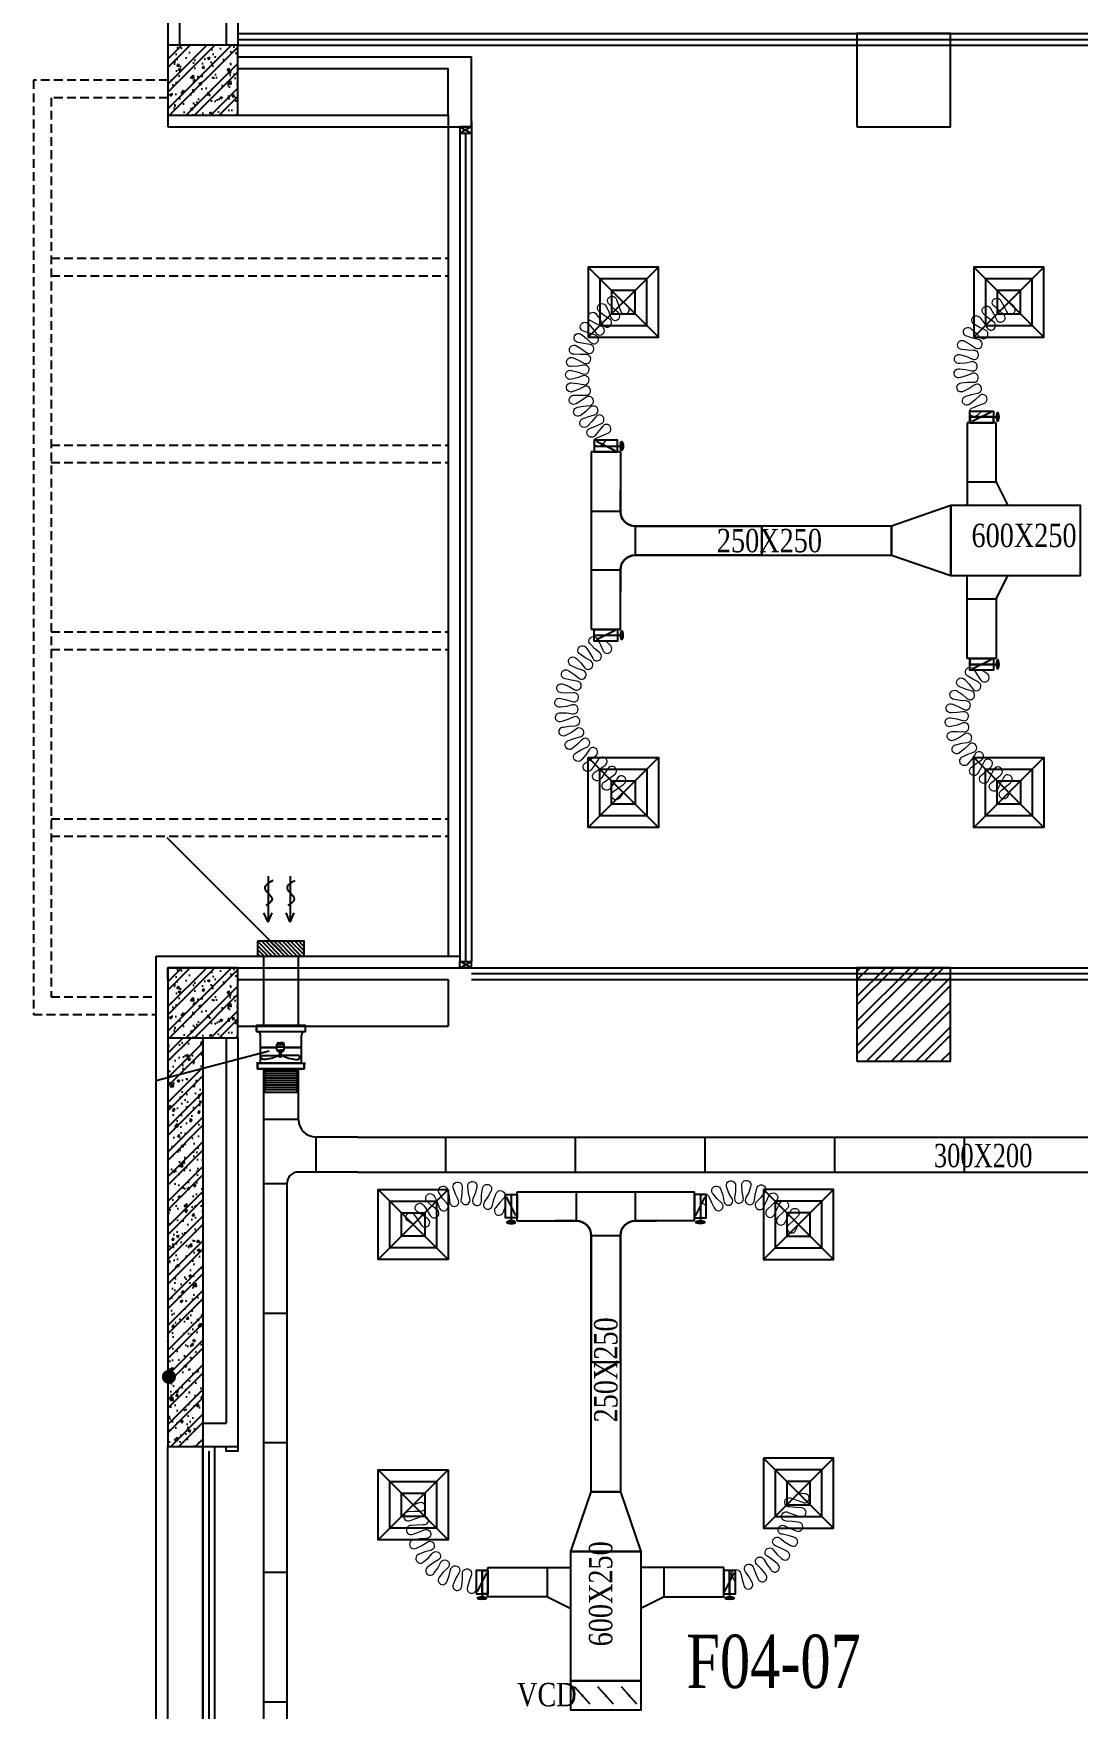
# Model space of a CAD drawing. Header units: metres. Extents: x 352651 to 1421851, y -87441 to -24441.
# Drawn here: x 634232 to 643170, y -62804 to -48460 of the extents above; entities that cross this region are included whole.
import ezdxf
from ezdxf.enums import TextEntityAlignment as Align

# ---------------------------------------------------------------- set-up
doc = ezdxf.new("R2010")
doc.units = ezdxf.units.M
doc.header["$LTSCALE"] = 300
doc.header["$MEASUREMENT"] = 0
doc.linetypes.add('DASHED2', pattern=[0.375, 0.25, -0.125])
for name, color, linetype in [('100', 2, 'CONTINUOUS'), ('bat noi mem', 4, 'CONTINUOUS'), ('CUA', 8, 'CONTINUOUS'), ('CUAGIO', 2, 'CONTINUOUS'), ('dien', 2, 'CONTINUOUS'), ('HATCH', 145, 'CONTINUOUS'), ('KHUAT', 8, 'DASHED2'), ('KT', 1, 'CONTINUOUS'), ('NOITHAT', 145, 'CONTINUOUS'), ('THAY', 9, 'CONTINUOUS'), ('TUONG', 7, 'CONTINUOUS'), ('vach', 6, 'CONTINUOUS')]:
    doc.layers.add(name, color=color, linetype=linetype)
doc.layers.add('noi mem', color=5, linetype='BATTING', lineweight=0)
doc.styles.add('PHU', font='vntimeh.shx', dxfattribs={"width": 0.8})
doc.styles.add('ROMANS', font='romans.shx', dxfattribs={"width": 0.75, "bigfont": 'romancvn.shx'})
doc.linetypes.add('BATTING', pattern='A,0.0001,-0.1,[134,ltypeshp.shx,S=0.1,R=0,X=-0.1,Y=0],-0.2,[134,ltypeshp.shx,S=0.1,R=180,X=0.1,Y=0],-0.1', length=0.4001)

# ---------------------------------------------------------------- blocks, each defined once
blk = doc.blocks.new('cot1')
at = {"layer": 'vach'}
blk.add_lwpolyline([(-400, -400), (400, -400), (400, 400), (-400, 400)], close=True, dxfattribs=at)
blk = doc.blocks.new('SAD')
at = {"layer": 'CUAGIO', "color": 8}
for p, q in [((-300, -300), (300, 300)), ((300, -300), (-300, 300))]:
    blk.add_line(p, q, dxfattribs=at)
at = {"layer": 'CUAGIO'}
blk.add_lwpolyline([(300, -300), (300, 300), (-300, 300), (-300, -300)], close=True, dxfattribs=at)
at = {"layer": 'CUAGIO', "color": 8}
for points in [[(200, -200), (200, 200), (-200, 200), (-200, -200)], [(100, -100), (100, 100), (-100, 100), (-100, -100)]]:
    blk.add_lwpolyline(points, close=True, dxfattribs=at)
blk = doc.blocks.new('1-van gio D200')
at = {"layer": 'CUAGIO'}
h = blk.add_hatch(dxfattribs=at)
h.set_pattern_fill('ANSI31', color=256, scale=100, style=0)
edge = h.paths.add_edge_path()
edge.add_ellipse((486127, -58494), major_axis=(-38.1, 0), ratio=0.310482, start_angle=0, end_angle=360, ccw=False)
for p, q in [((486167, -58437), (486087, -58277)), ((486127, -58257), (486127, -58494))]:
    blk.add_line(p, q, dxfattribs=at)
at = {"layer": 'CUAGIO', "const_width": 3}
for points in [[(486127, -58457), (486177, -58457), (486177, -58257), (486077, -58257), (486077, -58457), (486127, -58457)], [(486167, -58437), (486087, -58277)], [(486127, -58257), (486127, -58494)]]:
    blk.add_lwpolyline(points, dxfattribs=at)
at = {"layer": 'CUAGIO'}
blk.add_lwpolyline([(486177, -58457), (486077, -58457), (486077, -58257), (486177, -58257)], close=True, dxfattribs=at)
at = {"layer": 'CUAGIO', "const_width": 5.35}
blk.add_lwpolyline([(486131, -58357, -1), (486123, -58357, -1)], format="xyb", close=True, dxfattribs=at)
at = {"layer": 'CUAGIO', "extrusion": (0, 0, -1)}
blk.add_ellipse((486127, -58494), major_axis=(-38.1, 0), ratio=0.310482, start_param=-1.570796, end_param=4.712389, dxfattribs=at)
blk = doc.blocks.new('Quat thong gio 2')
at = {"layer": 'CUAGIO', "color": 2}
for p, q in [((604439, -54339), (604439, -54304)), ((604439, -54689), (604439, -54339)), ((604439, -54339), (604676, -54339)), ((604504, -54352), (604504, -54499)), ((604574, -54339), (604574, -54478)), ((604576, -54339), (604576, -54478)), ((604711, -54304), (604711, -54724)), ((604711, -54304), (604711, -54304)), ((604493, -54499), (604493, -54511)), ((604493, -54499), (604512, -54499)), ((604504, -54486), (604497, -54486)), ((604500, -54486), (604500, -54499)), ((604512, -54499), (604512, -54511)), ((604512, -54506), (604535, -54506)), ((604535, -54494), (604551, -54479)), ((604535, -54494), (604535, -54511)), ((604551, -54479), (604551, -54511)), ((604551, -54479), (604598, -54479)), ((604575, -54543), (604575, -54479)), ((604598, -54479), (604598, -54543)), ((604613, -54494), (604613, -54511)), ((604493, -54523), (604493, -54511)), ((604493, -54523), (604512, -54523)), ((604504, -54536), (604497, -54536)), ((604500, -54536), (604500, -54523)), ((604504, -54670), (604504, -54523)), ((604512, -54523), (604512, -54511)), ((604512, -54516), (604535, -54516)), ((604535, -54528), (604535, -54511)), ((604535, -54528), (604551, -54543)), ((604551, -54543), (604551, -54511)), ((604551, -54543), (604598, -54543)), ((604574, -54543), (604574, -54689)), ((604576, -54543), (604576, -54689)), ((604613, -54528), (604613, -54511)), ((604439, -54689), (604676, -54689)), ((604439, -54689), (604439, -54724)), ((604711, -54724), (604711, -54724))]:
    blk.add_line(p, q, dxfattribs=at)
at = {"layer": 'CUAGIO', "color": 2, "const_width": 1}
for points in [[(604439, -54304), (604439, -54339)], [(604439, -54724), (604439, -54689)]]:
    blk.add_lwpolyline(points, dxfattribs=at)
for points in [[(604711, -54304), (604711, -54304, -0.414214), (604676, -54339), (604439, -54339)], [(604711, -54724), (604711, -54724, 0.414214), (604676, -54689), (604439, -54689)]]:
    blk.add_lwpolyline(points, format="xyb", dxfattribs=at)
at = {"layer": 'CUAGIO', "color": 2}
for points in [[(604497, -54486, -0.067078), (604469, -54367, -0.673836), (604504, -54352)], [(604497, -54536, 0.067078), (604469, -54655, 0.673836), (604504, -54670)]]:
    blk.add_lwpolyline(points, format="xyb", dxfattribs=at)
for centre, radius, start, end in [((604676, -54304), 35, 270, 0), ((604575, -54478), 1.5, 213.5573, 326.4427), ((604598, -54494), 15, 0, 90), ((604575, -54544), 1.5, 33.5573, 146.4427), ((604598, -54528), 15, 270, 0), ((604676, -54724), 35, 0, 90)]:
    blk.add_arc(centre, radius, start, end, dxfattribs=at)

msp = doc.modelspace()

# ---------------------------------------------------------------- hatches: boundary and pattern name
at = {"layer": 'dien'}
h = msp.add_hatch(dxfattribs=at)
h.set_pattern_fill('ANSI31', color=256, scale=200, angle=90, style=0)
h.set_pattern_definition([(135, (644869.04, -816146.812), (-17.6776695, -17.6776695), [])])
h.paths.add_polyline_path([(636150.5, -56233.6), (636150.5, -56359.6), (636550.5, -56359.6), (636550.5, -56233.6)])
at = {"layer": 'HATCH', "linetype": 'Continuous'}
h = msp.add_hatch(dxfattribs=at)
h.set_pattern_fill('ANSI32', color=256, scale=400, style=0)
h.set_pattern_definition([(45, (177449.62, -347750.56), (-106.066017, 106.066017), []), (45, (177520.33, -347750.56), (-106.066017, 106.066017), [])])
h.paths.add_polyline_path([(635682.1, -57059.6), (635382.1, -57059.6), (635382.1, -58612.5), (635682.1, -58612.5)])
h.paths.add_polyline_path([(635682.1, -58612.5), (635382.1, -58612.5), (635382.1, -59359.6), (635682.1, -59359.6)])
h.paths.add_polyline_path([(635682.1, -59359.6), (635382.1, -59359.6), (635382.1, -60559.6), (635682.1, -60559.6)])
h = msp.add_hatch(dxfattribs=at)
h.set_pattern_fill('AR-CONC,_O', color=256, scale=30)
h.set_pattern_definition([(50, (177449.62, -347750.56), (215.178055, -18.82564), [22.5, -247.5]), (355, (177449.62, -347750.56), (-41.6254, 225.65764), [18, -198]), (100.4514, (177467.56, -347752.12), (173.552815, 206.83186), [19.12206, -210.34263]), (46.1842, (177449.62, -347690.56), (320.17231, -49.6557), [33.75, -371.25]), (96.6356, (177476.3, -347694.7), (280.39881, 292.23536), [28.68309, -315.5139]), (351.1842, (177449.62, -347690.56), (280.39858, 292.23558), [27, -297]), (21, (177479.62, -347705.56), (179.072116, -120.78567), [22.5, -247.5]), (326, (177479.62, -347705.56), (72.9946, 217.54501), [18, -198]), (71.4514, (177494.55, -347715.62), (252.06679, 96.75915), [19.12206, -210.34263]), (37.5, (177449.624, -347750.556), (3.647957, 99.868156), [0, -195.6, 0, -201, 0, -198.75]), (7.5, (177449.62, -347750.56), (78.920861, 118.323514), [0, -114.6, 0, -191.1, 0, -75.75]), (327.5, (177382.72, -347750.556), (160.146731, -6.766462), [0, -75, 0, -234, 0, -310.5]), (317.5, (177352.72, -347750.56), (174.95585, 30.031495), [0, -97.5, 0, -155.4, 0, -220.5])])
h.paths.add_polyline_path([(635682.1, -57059.6), (635382.1, -57059.6), (635382.1, -57584, -0.5724516), (635426.8, -57610.2, -0.5724516), (635382.1, -57636.4), (635382.1, -58612.5), (635682.1, -58612.5)])
h.paths.add_polyline_path([(635682.1, -58612.5), (635382.1, -58612.5), (635382.1, -59359.6), (635682.1, -59359.6)])
h.paths.add_polyline_path([(635682.1, -59359.6), (635382.1, -59359.6), (635382.1, -60559.6), (635682.1, -60559.6)])
at = {"layer": 'NOITHAT', "linetype": 'Continuous'}
h = msp.add_hatch(dxfattribs=at)
h.set_pattern_fill('ANSI32,_O', color=256, scale=400)
h.set_pattern_definition([(45, (265784.75, -361850.56), (-106.066017, 106.066017), []), (45, (265855.46, -361850.56), (-106.066017, 106.066017), [])])
h.paths.add_polyline_path([(635682.1, -48959.6), (635682.1, -48559.6), (635382.1, -48559.6), (635382.1, -48959.6)])
h.paths.add_polyline_path([(635982.1, -48959.6), (635982.1, -48559.6), (635682.1, -48559.6), (635682.1, -48959.6)])
h.paths.add_polyline_path([(635682.1, -48959.6), (635682.1, -49159.6), (635982.1, -49159.6), (635982.1, -48959.6)])
h.paths.add_polyline_path([(635682.1, -49159.6), (635682.1, -48959.6), (635382.1, -48959.6), (635382.1, -49159.6)])
h = msp.add_hatch(dxfattribs=at)
h.set_pattern_fill('AR-CONC,_O', color=256, scale=30)
h.set_pattern_definition([(50, (265784.75, -361850.56), (215.178055, -18.82564), [22.5, -247.5]), (355, (265784.75, -361850.56), (-41.6254, 225.65764), [18, -198]), (100.4514, (265802.68, -361852.12), (173.552815, 206.83186), [19.12206, -210.34263]), (46.1842, (265784.75, -361790.56), (320.17231, -49.6557), [33.75, -371.25]), (96.6356, (265811.43, -361794.7), (280.39881, 292.23536), [28.68309, -315.5139]), (351.1842, (265784.75, -361790.56), (280.39858, 292.23558), [27, -297]), (21, (265814.75, -361805.56), (179.072116, -120.78567), [22.5, -247.5]), (326, (265814.75, -361805.56), (72.9946, 217.54501), [18, -198]), (71.4514, (265829.68, -361815.62), (252.06679, 96.75915), [19.12206, -210.34263]), (37.5, (265784.75, -361850.556), (3.647957, 99.868156), [0, -195.6, 0, -201, 0, -198.75]), (7.5, (265784.75, -361850.56), (78.920861, 118.323514), [0, -114.6, 0, -191.1, 0, -75.75]), (327.5, (265717.85, -361850.556), (160.146731, -6.766462), [0, -75, 0, -234, 0, -310.5]), (317.5, (265687.85, -361850.56), (174.95585, 30.031495), [0, -97.5, 0, -155.4, 0, -220.5])])
h.paths.add_polyline_path([(635682.1, -48959.6), (635682.1, -48559.6), (635382.1, -48559.6), (635382.1, -48959.6)])
h.paths.add_polyline_path([(635982.1, -48959.6), (635982.1, -48559.6), (635682.1, -48559.6), (635682.1, -48959.6)])
h.paths.add_polyline_path([(635682.1, -48959.6), (635682.1, -49159.6), (635982.1, -49159.6), (635982.1, -48959.6)])
h.paths.add_polyline_path([(635682.1, -49159.6), (635682.1, -48959.6), (635382.1, -48959.6), (635382.1, -49159.6)])
h = msp.add_hatch(dxfattribs=at)
h.set_pattern_fill('ANSI32,_O', color=256, scale=400)
h.set_pattern_definition([(45, (265784.75, -369750.56), (-106.066017, 106.066017), []), (45, (265855.46, -369750.56), (-106.066017, 106.066017), [])])
h.paths.add_polyline_path([(635682.1, -56859.6), (635682.1, -56459.6), (635382.1, -56459.6), (635382.1, -56859.6)])
h.paths.add_polyline_path([(635982.1, -56859.6), (635982.1, -56459.6), (635682.1, -56459.6), (635682.1, -56859.6)])
h.paths.add_polyline_path([(635682.1, -56859.6), (635682.1, -57059.6), (635982.1, -57059.6), (635982.1, -56859.6)])
h.paths.add_polyline_path([(635682.1, -57059.6), (635682.1, -56859.6), (635382.1, -56859.6), (635382.1, -57059.6)])
h = msp.add_hatch(dxfattribs=at)
h.set_pattern_fill('AR-CONC,_O', color=256, scale=30)
h.set_pattern_definition([(50, (265784.75, -369750.56), (215.178055, -18.82564), [22.5, -247.5]), (355, (265784.75, -369750.56), (-41.6254, 225.65764), [18, -198]), (100.4514, (265802.68, -369752.12), (173.552815, 206.83186), [19.12206, -210.34263]), (46.1842, (265784.75, -369690.56), (320.17231, -49.6557), [33.75, -371.25]), (96.6356, (265811.43, -369694.7), (280.39881, 292.23536), [28.68309, -315.5139]), (351.1842, (265784.75, -369690.56), (280.39858, 292.23558), [27, -297]), (21, (265814.75, -369705.56), (179.072116, -120.78567), [22.5, -247.5]), (326, (265814.75, -369705.56), (72.9946, 217.54501), [18, -198]), (71.4514, (265829.68, -369715.62), (252.06679, 96.75915), [19.12206, -210.34263]), (37.5, (265784.75, -369750.556), (3.647957, 99.868156), [0, -195.6, 0, -201, 0, -198.75]), (7.5, (265784.75, -369750.56), (78.920861, 118.323514), [0, -114.6, 0, -191.1, 0, -75.75]), (327.5, (265717.85, -369750.556), (160.146731, -6.766462), [0, -75, 0, -234, 0, -310.5]), (317.5, (265687.85, -369750.56), (174.95585, 30.031495), [0, -97.5, 0, -155.4, 0, -220.5])])
h.paths.add_polyline_path([(635682.1, -56859.6), (635682.1, -56459.6), (635382.1, -56459.6), (635382.1, -56859.6)])
h.paths.add_polyline_path([(635982.1, -56859.6), (635982.1, -56459.6), (635682.1, -56459.6), (635682.1, -56859.6)])
h.paths.add_polyline_path([(635682.1, -56859.6), (635682.1, -57059.6), (635982.1, -57059.6), (635982.1, -56859.6)])
h.paths.add_polyline_path([(635682.1, -57059.6), (635682.1, -56859.6), (635382.1, -56859.6), (635382.1, -57059.6)])
h = msp.add_hatch(dxfattribs=at)
h.set_pattern_fill('ANSI32,_O', color=256, scale=400)
h.set_pattern_definition([(45, (-181458.12, -151621.38), (-106.066017, 106.066017), []), (45, (-181387.41, -151621.38), (-106.066017, 106.066017), [])])
h.paths.add_polyline_path([(641282.1, -57259.6), (642082.1, -57259.6), (642082.1, -56459.6), (641282.1, -56459.6)])

# ---------------------------------------------------------------- linework, layer by layer
at = {"layer": '100', "color": 3}
msp.add_line((635374.5, -55343.7), (636350.4, -56319.6), dxfattribs=at)
at = {"layer": 'bat noi mem'}
for p, q in [((636221, -57327), (636201, -57347)), ((636500.6, -57347), (636201, -57347)), ((636201, -57347), (636221, -57367)), ((636221, -57367), (636201, -57387)), ((636480.6, -57327), (636221, -57327)), ((636480.6, -57367), (636221, -57367)), ((636480.6, -57327), (636500.6, -57347)), ((636500.6, -57347), (636480.6, -57367)), ((636480.6, -57367), (636500.6, -57387)), ((636500.6, -57387), (636201, -57387)), ((636201, -57387), (636221, -57407)), ((636221, -57407), (636201, -57427)), ((636500.6, -57427), (636201, -57427)), ((636201, -57427), (636221, -57447)), ((636221, -57447), (636201, -57467)), ((636500.6, -57467), (636201, -57467)), ((636201, -57467), (636221, -57487)), ((636221, -57487), (636201, -57507)), ((636500.6, -57507), (636201, -57507)), ((636201, -57507), (636221, -57527)), ((636480.6, -57407), (636221, -57407)), ((636480.6, -57447), (636221, -57447)), ((636480.6, -57487), (636221, -57487)), ((636500.6, -57387), (636480.6, -57407)), ((636480.6, -57407), (636500.6, -57427)), ((636500.6, -57427), (636480.6, -57447)), ((636480.6, -57447), (636500.6, -57467)), ((636500.6, -57467), (636480.6, -57487)), ((636480.6, -57487), (636500.6, -57507)), ((636500.6, -57507), (636480.6, -57527)), ((636500.6, -57527), (636201, -57527))]:
    msp.add_line(p, q, dxfattribs=at)
at = {"layer": 'CUA', "linetype": 'Continuous'}
for p, q in [((635982.1, -48459.6), (646782.1, -48459.6)), ((635982.1, -48509.6), (646782.1, -48509.6)), ((635982.1, -48559.6), (646782.1, -48559.6)), ((637882.1, -49312.3), (637882.1, -56406.8)), ((637932.1, -49312.3), (637932.1, -56406.8)), ((637982.1, -49212.3), (637982.1, -56406.8)), ((637982.1, -56459.6), (646782.1, -56459.6)), ((637982.1, -56509.6), (646782.1, -56509.6)), ((637982.1, -56559.6), (646782.1, -56559.6)), ((635682.1, -64559.6), (635682.1, -60559.6)), ((635682.1, -60559.6), (635682.1, -64559.6)), ((635732.1, -60599.6), (635732.1, -64519.6)), ((635782.1, -60559.6), (635782.1, -64559.6))]:
    msp.add_line(p, q, dxfattribs=at)
at = {"layer": 'CUA'}
for p, q in [((637981.7, -49259.6), (637882.1, -49259.6)), ((637981.7, -49259.6), (637882.1, -49312.3)), ((637882.1, -49259.6), (637981.7, -49312.3)), ((637882.1, -49259.6), (637882.1, -49312.3)), ((637882.1, -49312.3), (637981.7, -49312.3)), ((637981.7, -49259.6), (637981.7, -49312.3)), ((637882.1, -56406.8), (637981.7, -56406.8)), ((637981.7, -56459.6), (637882.1, -56406.8)), ((637882.1, -56459.6), (637981.7, -56406.8)), ((637882.1, -56459.6), (637882.1, -56406.8)), ((637981.7, -56459.6), (637882.1, -56459.6)), ((637981.7, -56459.6), (637981.7, -56406.8))]:
    msp.add_line(p, q, dxfattribs=at)
at = {"layer": 'CUA', "linetype": 'Continuous'}
msp.add_lwpolyline([(635982.1, -60559.6), (635982.1, -60599.6), (635882.1, -60599.6), (635882.1, -60559.6)], close=True, dxfattribs=at)
at = {"layer": 'CUAGIO'}
for p, q in [((642475.3, -51792.4), (642225.3, -51792.4)), ((642225.3, -51792.4), (642225.3, -52502.4)), ((642475.3, -52302.4), (642475.3, -51792.4)), ((639257.1, -52042.4), (639007.1, -52042.4)), ((642475.3, -52302.4), (642225.3, -52302.4)), ((642475.3, -52302.4), (642575.3, -52502.4)), ((639257.1, -52552.4), (639007.1, -52552.4)), ((639382.1, -52677.4), (639382.1, -52927.4)), ((639007.1, -53052.4), (639257.1, -53052.4)), ((642225.3, -53812.4), (642225.3, -53102.4)), ((642475.3, -53302.4), (642575.3, -53102.4)), ((642475.3, -53302.4), (642225.3, -53302.4)), ((642475.3, -53302.4), (642475.3, -53812.4)), ((639257.1, -53562.4), (639007.1, -53562.4)), ((642475.3, -53812.4), (642225.3, -53812.4)), ((636200.5, -56359.6), (636200.6, -56955)), ((636500.6, -56955), (636500.5, -56359.6)), ((636140.5, -57005), (636140.5, -56955)), ((636150.5, -56955), (636550.5, -56955)), ((636560.5, -57005), (636560.5, -56955)), ((636150.5, -57327), (636150.5, -57277)), ((636150.5, -57277), (636150.5, -57327)), ((636150.5, -57327), (636550.5, -57327)), ((636500.5, -57327), (636200.5, -57327)), ((636200.6, -57327), (636200.6, -57759.6)), ((636500.6, -57753.6), (636500.6, -57327)), ((636550.5, -57327), (636550.5, -57277)), ((636550.5, -57327), (636550.5, -57277)), ((636200.6, -57759.6), (636200.6, -63914)), ((636500.6, -57759.6), (636200.6, -57759.6)), ((637009.7, -57909.6), (636650.6, -57909.6)), ((636650.6, -57909.6), (636650.6, -58209.6)), ((637009.7, -57909.6), (646240.6, -57909.6)), ((637760.6, -57909.6), (637760.6, -58209.6)), ((638870.6, -57909.6), (638870.6, -58209.6)), ((639980.6, -57909.6), (639980.6, -58209.6)), ((641090.6, -57909.6), (641090.6, -58209.6)), ((642200.6, -57909.6), (642200.6, -58209.6)), ((642200.6, -57909.6), (642200.6, -58209.6)), ((637009.7, -58209.6), (636500.6, -58209.6)), ((637009.7, -58209.6), (650790.1, -58209.5)), ((636400.6, -58309.6), (636200.6, -58309.6)), ((636400.6, -58303.6), (636400.6, -63913.4)), ((638372.1, -58628), (638372.1, -58378)), ((638882.1, -58628), (638882.1, -58378)), ((639382.1, -58378), (639382.1, -58628)), ((639892.1, -58628), (639892.1, -58378)), ((639007.1, -58753), (639257.1, -58753)), ((636400.6, -59419.6), (636200.6, -59419.6)), ((636400.6, -60529.6), (636200.6, -60529.6)), ((636400.6, -61639.6), (636200.6, -61639.6)), ((638122.1, -61846.1), (638122.1, -61596.1)), ((638122.1, -61596.1), (638832.1, -61596.1)), ((638632.1, -61846.1), (638632.1, -61596.1)), ((640142.1, -61596.1), (639432.1, -61596.1)), ((639632.1, -61846.1), (639632.1, -61596.1)), ((640142.1, -61846.1), (640142.1, -61596.1)), ((638632.1, -61846.1), (638122.1, -61846.1)), ((638632.1, -61846.1), (638832.1, -61946.1)), ((639632.1, -61846.1), (639432.1, -61946.1)), ((639632.1, -61846.1), (640142.1, -61846.1)), ((639432.1, -62568), (638832.1, -62568)), ((638999, -62767.3), (638865.1, -62618.7)), ((639199, -62767.3), (639065.1, -62618.7)), ((639399, -62767.3), (639265.1, -62618.7)), ((636400.6, -62749.6), (636200.6, -62749.6))]:
    msp.add_line(p, q, dxfattribs=at)
at = {"layer": 'CUAGIO', "ltscale": 1.5}
for p, q in [((639007.1, -52042.4), (639007.1, -53562.4)), ((638372.1, -58378), (639892.1, -58378))]:
    msp.add_line(p, q, dxfattribs=at)
at = {"layer": 'CUAGIO', "color": 6, "ltscale": 100}
for p, q in [((636240, -55675), (636240, -56070)), ((636430, -55675), (636430, -56070)), ((636240, -56070), (636205.2, -55988.6)), ((636240, -56070), (636274.8, -55988.6)), ((636430, -56070), (636395.2, -55988.6)), ((636430, -56070), (636464.8, -55988.6))]:
    msp.add_line(p, q, dxfattribs=at)
at = {"layer": 'CUAGIO', "color": 2}
for p, q in [((636200.5, -56955), (636500.5, -56955)), ((636500.5, -57327), (636200.5, -57327))]:
    msp.add_line(p, q, dxfattribs=at)
at = {"layer": 'CUAGIO', "color": 3}
msp.add_line((635282.1, -57425.8), (636250.8, -57170.9), dxfattribs=at)
at = {"layer": 'CUAGIO'}
for points in [[(642450.3, -51792.4), (642450.3, -51742.4), (642250.3, -51742.4), (642250.3, -51792.4)], [(642087.1, -53102.4), (642087.1, -52502.4), (641577.1, -52677.4), (641577.1, -52927.4)], [(641577.1, -52677.4), (640467.1, -52677.4), (640467.1, -52927.4), (641577.1, -52927.4)], [(642450.3, -53812.4), (642450.3, -53862.4), (642250.3, -53862.4), (642250.3, -53812.4)], [(639007.1, -60948), (639007.1, -59838), (639257.1, -59838), (639257.1, -60948)], [(639432.1, -61458), (638832.1, -61458), (639007.1, -60948), (639257.1, -60948)], [(638122.1, -61821.1), (638072.1, -61821.1), (638072.1, -61621.1), (638122.1, -61621.1)], [(640142.1, -61821.1), (640192.1, -61821.1), (640192.1, -61621.1), (640142.1, -61621.1)], [(638832.1, -62568), (639432.1, -62568), (639432.1, -62818), (638832.1, -62818)]]:
    msp.add_lwpolyline(points, close=True, dxfattribs=at)
for points in [[(639257.1, -52042.4), (639257.1, -52552.4, 0.4142136), (639382.1, -52677.4), (640467.1, -52677.4), (640467.1, -52927.4), (639382.1, -52927.4, 0.4142136), (639257.1, -53052.4), (639257.1, -53237.4)], [(639257.1, -53562.4), (639257.1, -53052.4, -0.4142136), (639382.1, -52927.4), (640467.1, -52927.4), (640467.1, -52677.4), (639382.1, -52677.4, -0.4142136), (639257.1, -52552.4), (639257.1, -52367.4)], [(638372.1, -58628), (638882.1, -58628, -0.4142136), (639007.1, -58753), (639007.1, -59838), (639257.1, -59838), (639257.1, -58753, -0.4142136), (639382.1, -58628), (639567.1, -58628)], [(639892.1, -58628), (639382.1, -58628, 0.4142136), (639257.1, -58753), (639257.1, -59838), (639007.1, -59838), (639007.1, -58753, 0.4142136), (638882.1, -58628), (638697.1, -58628)]]:
    msp.add_lwpolyline(points, format="xyb", dxfattribs=at)
at = {"layer": 'CUAGIO', "color": 2}
for points in [[(642087.1, -52502.4), (642087.1, -53102.4), (643197.1, -53102.4), (643197.1, -52502.4)], [(636140.5, -57005), (636560.5, -57005), (636560.5, -56955), (636140.5, -56955)], [(636150.5, -57277), (636550.5, -57277), (636550.5, -57327), (636150.5, -57327)], [(638832.1, -61458), (639432.1, -61458), (639432.1, -62568), (638832.1, -62568)]]:
    msp.add_lwpolyline(points, close=True, dxfattribs=at)
at = {"layer": 'CUAGIO', "const_width": 10}
for points in [[(638927.1, -62693, 1), (638937.1, -62693, 1)], [(639127.1, -62693, 1), (639137.1, -62693, 1)], [(639327.1, -62693, 1), (639337.1, -62693, 1)]]:
    msp.add_lwpolyline(points, format="xyb", close=True, dxfattribs=at)
at = {"layer": 'CUAGIO'}
for centre, radius, start, end in [((636650.6, -57759.6), 150, 180.0053, 270), ((636500.6, -58309.6), 100, 90, 180)]:
    msp.add_arc(centre, radius, start, end, dxfattribs=at)
at = {"layer": 'CUAGIO', "color": 9, "ltscale": 100}
for points in [[(636280, -55713), (636212.5, -55778.5), (636274.5, -55871), (636220.5, -55927)], [(636470, -55713), (636402.5, -55778.5), (636464.5, -55871), (636410.5, -55927)]]:
    msp.add_spline(points, degree=3, dxfattribs=at)
at = {"layer": 'dien'}
msp.add_lwpolyline([(636150.5, -56233.6), (636150.5, -56359.6), (636550.5, -56359.6), (636550.5, -56233.6)], close=True, dxfattribs=at)
at = {"layer": 'KHUAT'}
for p, q in [((634232.1, -48859.6), (634232.1, -56859.6)), ((635382.1, -48859.6), (634232.1, -48859.6)), ((635382.1, -49009.6), (634382.1, -49009.6)), ((634382.1, -49009.6), (634382.1, -56709.6)), ((634382.1, -50384.6), (637782.1, -50384.6)), ((634382.1, -50534.6), (637782.1, -50534.6)), ((634382.1, -51984.6), (637782.1, -51984.6)), ((634382.1, -52134.6), (637782.1, -52134.6)), ((634382.1, -53584.6), (637782.1, -53584.6)), ((634382.1, -53734.6), (637782.1, -53734.6)), ((634382.1, -55184.6), (637782.1, -55184.6)), ((634382.1, -55334.6), (637782.1, -55334.6)), ((634382.1, -56709.6), (635282.1, -56709.6)), ((634232.1, -56859.6), (635282.1, -56859.6))]:
    msp.add_line(p, q, dxfattribs=at)
at = {"layer": 'noi mem', "linetype": 'ByBlock', "ltscale": 1.5}
for points in [[(639132.1, -51942.4), (639099.4, -51982.1, -1.3333333), (639054.8, -51921.8), (639102.4, -51902.1), (639150, -51882.5, 1.3333333), (639105.5, -51822.2), (639072.7, -51861.9), (639039.9, -51901.7, -1.3333333), (638995.3, -51841.4), (639043, -51821.7), (639090.6, -51802.2, 1.3333333), (639046.2, -51741.8), (639013.3, -51781.4), (638978, -51819.5, -1.3333333), (638936.8, -51756.9), (638985.9, -51739.6), (639035.2, -51726.4, 1.3333333), (638998.8, -51660.9), (638961.6, -51695.9), (638921.1, -51728.5, -1.3333333), (638889.5, -51660.4), (638940.5, -51650.5), (638991.3, -51644.7, 1.3333333), (638964.8, -51574.6), (638922.8, -51603.8), (638878, -51630.1, -1.3333333), (638856.7, -51558.1), (638908.7, -51555.8), (638959.7, -51557.5, 1.3333333), (638943.8, -51484.2), (638898, -51506.9), (638849.8, -51526.4, -1.3333333), (638839.3, -51452.2), (638891, -51457.4), (638941.3, -51466.5, 1.3333333), (638936.2, -51391.7), (638887.6, -51407.5), (638837.1, -51419.8, -1.3333333), (638837.5, -51344.8), (638887.9, -51357.5), (638936.3, -51373.9, 1.3333333), (638942.2, -51299.1), (638891.8, -51307.7), (638840, -51312.4, -1.3333333), (638851.4, -51238.3), (638899.4, -51258.3), (638944.9, -51281.5, 1.3333333), (638961.7, -51208.4), (638910.6, -51209.5), (638858.7, -51206.6, -1.3333333), (638880.7, -51134.9), (638925.3, -51161.7), (638966.9, -51191.4, 1.3333333), (638994.2, -51121.5), (638943.5, -51115.1), (638892.6, -51104.7, -1.3333333), (638924.9, -51037), (638965, -51070), (639001.8, -51105.4, 1.3333333), (639039, -51040.3), (638989.8, -51026.6), (638941, -51008.8, -1.3333333), (638982.8, -50946.6), (639017.7, -50985.1), (639049, -51025.5, 1.3333333), (639095.3, -50966.5), (639048.6, -50945.8), (639002.9, -50921, -1.3333333), (639053.4, -50865.6), (639082.3, -50908.8), (639107.3, -50953.3, 1.3333333), (639161.7, -50901.7), (639118.6, -50874.4), (639077, -50843.2, -1.3333333), (639135, -50795.8), (639157.3, -50842.7), (639175.5, -50890.5, 1.3333333), (639236.9, -50847.4), (639198.2, -50814), (639160.5, -50778.8, -1.3333333), (639223.4, -50738), (639240.2, -50786.8), (639256.9, -50835.5, 1.3333333), (639319.8, -50794.7), (639282.1, -50759.6)], [(642350.3, -51692.4), (642313.3, -51727.5, -1.3333333), (642273.1, -51664.1), (642320.6, -51645.6), (642368.1, -51627.3, 1.3333333), (642328.1, -51563.9), (642291.1, -51598.9), (642251.1, -51631.6, -1.3333333), (642215.5, -51565.6), (642264.8, -51550.2), (642314.1, -51540.4, 1.3333333), (642285.4, -51471.1), (642243.6, -51499.1), (642197.9, -51523.1, -1.3333333), (642176.4, -51451.2), (642227.8, -51446.1), (642278.1, -51446.5, 1.3333333), (642264, -51372.8), (642217.4, -51391.8), (642167.7, -51406, -1.3333333), (642161.2, -51331.3), (642212.6, -51336.7), (642261.7, -51347.2, 1.3333333), (642262.8, -51272.2), (642213.4, -51281.4), (642161.9, -51285.2, -1.3333333), (642170.6, -51210.8), (642219.8, -51226.4), (642265.8, -51246.7, 1.3333333), (642282.1, -51173.5), (642231.8, -51172.4), (642180.6, -51165.8, -1.3333333), (642204.2, -51094.6), (642249.2, -51119.9), (642290.1, -51149.1, 1.3333333), (642320.9, -51080.7), (642271.9, -51069.5), (642223, -51052.6, -1.3333333), (642260.6, -50987.7), (642299.5, -51021.6), (642333.7, -51058.4, 1.3333333), (642377.7, -50997.7), (642331.9, -50976.8), (642287.5, -50950.4, -1.3333333), (642337.4, -50894.4), (642368.7, -50935.5), (642394.8, -50978.5, 1.3333333), (642450.1, -50927.8), (642409.5, -50898.1), (642370.5, -50865.3, -1.3333333), (642429, -50818.3), (642452.7, -50863.4), (642476.3, -50908.6, 1.3333333), (642534.8, -50861.7), (642495.8, -50828.8), (642456.9, -50796, -1.3333333), (642515.4, -50749), (642539, -50794.2), (642562.6, -50839.3, 1.3333333), (642621.1, -50792.4), (642582.1, -50759.6)], [(639282.1, -54959.6), (639253, -55001.2, -1.3333333), (639200.1, -54948), (639241.9, -54919.1), (639283.6, -54890.2, 1.3333333), (639230.7, -54837), (639201.6, -54878.7), (639172.5, -54920.3, -1.3333333), (639119.5, -54867.1), (639161.3, -54838.2), (639203, -54809.3, 1.3333333), (639150.1, -54756.1), (639121, -54797.7), (639091.9, -54839.4, -1.3333333), (639039, -54786.2), (639080.7, -54757.3), (639122.5, -54728.4, 1.3333333), (639069.6, -54675.2), (639040.4, -54716.8), (639011.3, -54758.5, -1.3333333), (638958.4, -54705.3), (639000.2, -54676.4), (639041.9, -54647.7, 1.3333333), (638989.3, -54594.3), (638960.1, -54635.8), (638927.4, -54675.5, -1.3333333), (638878.6, -54618.5), (638922.9, -54592.4), (638968.4, -54571.3, 1.3333333), (638925.2, -54510), (638890, -54545.8), (638850.6, -54578.8, -1.3333333), (638813.2, -54513.7), (638861.6, -54496.3), (638910.3, -54484, 1.3333333), (638879.2, -54415.7), (638838, -54444.3), (638793.1, -54469.4, -1.3333333), (638768.5, -54398.6), (638819.3, -54390.4), (638869.3, -54387.4, 1.3333333), (638851.5, -54314.5), (638805.7, -54335), (638756.9, -54351.3, -1.3333333), (638745.9, -54277.1), (638797.4, -54278.5), (638847.1, -54284.9, 1.3333333), (638843.1, -54210), (638794.3, -54221.5), (638743.3, -54228.5, -1.3333333), (638746.4, -54153.5), (638796.6, -54164.5), (638844.3, -54180, 1.3333333), (638854.3, -54105.7), (638804.2, -54108), (638752.9, -54105.3, -1.3333333), (638769.8, -54032.2), (638817.1, -54052.4), (638861.1, -54076.4, 1.3333333), (638884.7, -54005.3), (638835.1, -53998.2), (638785.1, -53986, -1.3333333), (638815.3, -53917.4), (638858.1, -53946), (638896.8, -53977.8, 1.3333333), (638933.3, -53912.3), (638885.8, -53896.1), (638839, -53874.8, -1.3333333), (638881.4, -53813), (638918.1, -53849.1), (638950.3, -53887.5, 1.3333333), (638998.3, -53829.9), (638954.7, -53805.2), (638912.6, -53775.6, -1.3333333), (638965.8, -53722.7), (638995.2, -53765), (639019.6, -53808.8, 1.3333333), (639077.5, -53761.1), (639039.2, -53728.7), (639002.8, -53693.2, -1.3333333), (639063.7, -53649.6), (639085.6, -53695.5), (639107.3, -53741.4, 1.3333333), (639168.4, -53697.9), (639132.1, -53662.4)], [(642597.5, -54944.2), (642574.9, -54990, -1.3333333), (642516.1, -54943.5), (642555.4, -54910.9), (642594.8, -54878.3, 1.3333333), (642536, -54831.8), (642513.4, -54877.6), (642490.7, -54923.5, -1.3333333), (642431.9, -54877), (642471.3, -54844.4), (642510.7, -54811.8, 1.3333333), (642451.8, -54765.2), (642429.2, -54811.1), (642406.6, -54856.9, -1.3333333), (642347.7, -54810.4), (642387.1, -54777.8), (642426.5, -54745.2, 1.3333333), (642367.6, -54698.7), (642345, -54744.6), (642321.2, -54790.3, -1.3333333), (642263.3, -54742.7), (642303.6, -54710.5), (642346, -54683.2, 1.3333333), (642293, -54630.2), (642265.7, -54672.5), (642232.9, -54712.7, -1.3333333), (642185.9, -54654.3), (642232.1, -54630.8), (642279.3, -54613.1, 1.3333333), (642238.7, -54550), (642203, -54585.7), (642162.5, -54618, -1.3333333), (642128.9, -54550.9), (642179, -54537.7), (642228.9, -54530.5, 1.3333333), (642202.6, -54460.2), (642160.2, -54487.5), (642113.7, -54510.5, -1.3333333), (642095, -54437.9), (642146.8, -54435.6), (642197.1, -54439, 1.3333333), (642186.2, -54364.8), (642139, -54382.5), (642088.8, -54395.2, -1.3333333), (642085.8, -54320.3), (642136.9, -54329), (642185.4, -54342.9, 1.3333333), (642190.4, -54268.1), (642140.5, -54275.5), (642088.7, -54277.2, -1.3333333), (642101.7, -54203.4), (642149.8, -54222.6), (642194.2, -54246.5, 1.3333333), (642214.9, -54174.5), (642164.6, -54171.1), (642113.6, -54161.9, -1.3333333), (642141.9, -54092.4), (642184.9, -54121.5), (642223.2, -54154.2, 1.3333333), (642258.7, -54088.1), (642210.2, -54074.2), (642162.3, -54054.4, -1.3333333), (642204.7, -53992.5), (642240.5, -54029.9), (642271.1, -54070.1, 1.3333333), (642319.7, -54013), (642275.3, -53989.1), (642232, -53961.9, -1.3333333), (642284.4, -53908.2), (642312.8, -53950.7), (642341.1, -53993.3, 1.3333333), (642393.5, -53939.7), (642350.3, -53912.4)], [(637482.1, -58659.6), (637440.3, -58630.7, -1.3333333), (637493.2, -58577.6), (637522.2, -58619.4), (637551.1, -58661.2, 1.3333333), (637604.1, -58608.1), (637562.2, -58579.2), (637520.3, -58550.4, -1.3333333), (637573.3, -58497.3), (637602.2, -58539.1), (637629.5, -58581.2, 1.3333333), (637683.9, -58529.6), (637643.4, -58500.1), (637605.5, -58464.9, -1.3333333), (637665.5, -58419.9), (637688.7, -58466.1), (637705.3, -58513.2, 1.3333333), (637770.3, -58475.8), (637737.8, -58437.8), (637709.4, -58394.6, -1.3333333), (637778.4, -58365.2), (637789.9, -58415.6), (637794.8, -58465.3, 1.3333333), (637866.9, -58444.4), (637844.4, -58399.8), (637827.1, -58351.1, -1.3333333), (637901.2, -58339), (637900.3, -58390.6), (637893.2, -58440.1, 1.3333333), (637968.1, -58437), (637956.9, -58388.3), (637951.8, -58336.9, -1.3333333), (638026.6, -58342.8), (638013.4, -58392.8), (637994.7, -58439.1, 1.3333333), (638068.2, -58454), (638069, -58404), (638076.3, -58352.8, -1.3333333), (638147.5, -58376.4), (638122.8, -58421.8), (638093.5, -58462.4, 1.3333333), (638161.4, -58494.3), (638174, -58445.9), (638191.3, -58398, -1.3333333), (638256.1, -58435.6), (638223.1, -58474.4), (638190, -58512.9, 1.3333333), (638254.7, -58550.8), (638272.1, -58503)], [(639992.1, -58503), (639955.2, -58468, -1.3333333), (640015.8, -58423.8), (640037.9, -58469.6), (640059.7, -58515.3, 1.3333333), (640120.5, -58471.4), (640083.9, -58436.3), (640050.9, -58396.2, -1.3333333), (640116.4, -58359.5), (640133.4, -58408.6), (640141.5, -58457.7, 1.3333333), (640212, -58432), (640186.7, -58389.3), (640168.2, -58340.7, -1.3333333), (640241.9, -58326.8), (640242.4, -58378.7), (640234.5, -58427.8, 1.3333333), (640309.4, -58425.9), (640299.1, -58377.3), (640296.9, -58325.4, -1.3333333), (640371.2, -58335.6), (640355.2, -58385), (640332.1, -58429, 1.3333333), (640403.8, -58451), (640409.4, -58401.7), (640423.9, -58351.8, -1.3333333), (640491.1, -58385), (640460.2, -58426.8), (640424.6, -58462.2, 1.3333333), (640486.3, -58504.8), (640506.9, -58459.1), (640528.9, -58413.3, -1.3333333), (640589.6, -58457.5), (640552.7, -58492.5), (640515.9, -58527.6, 1.3333333), (640576.6, -58571.7), (640598.6, -58525.9), (640620.7, -58480.1, -1.3333333), (640681.3, -58524.3), (640644.5, -58559.3), (640607.7, -58594.4, 1.3333333), (640668.3, -58638.5), (640690.4, -58592.7), (640712.4, -58547, -1.3333333), (640773.1, -58591.1), (640736.3, -58626.2), (640699.5, -58661.2, 1.3333333), (640760.1, -58705.4), (640782.1, -58659.6)], [(640242.1, -61721.1), (640217.3, -61677.2, -1.3333333), (640286.7, -61648.9), (640299.7, -61697.6), (640313.2, -61746.4, 1.3333333), (640382.4, -61717.6), (640357.2, -61673.7), (640329.1, -61632.7, -1.3333333), (640395.9, -61598.6), (640412.6, -61645.3), (640434.6, -61691.5, 1.3333333), (640497.8, -61651.1), (640465.1, -61611.8), (640429.7, -61577, -1.3333333), (640488.7, -61530.7), (640514.1, -61573.4), (640544.5, -61614.6, 1.3333333), (640598.8, -61562.8), (640559.2, -61530.5), (640517.8, -61503, -1.3333333), (640566.9, -61446.4), (640600, -61483.4), (640637.6, -61518, 1.3333333), (640681.1, -61456.9), (640636, -61432.7), (640590.2, -61413.7, -1.3333333), (640627.6, -61348.7), (640667.1, -61378.7), (640710.7, -61405.5, 1.3333333), (640741.7, -61337.2), (640692.8, -61322.1), (640644.2, -61312.1, -1.3333333), (640668.5, -61241.2), (640713, -61263.2), (640760.6, -61281.4, 1.3333333), (640778.4, -61208.5), (640727.8, -61202.7), (640677.6, -61198, -1.3333333), (640694, -61124.8), (640741.4, -61141.9), (640788.8, -61159, 1.3333333), (640805.2, -61085.8), (640755, -61081.1), (640704.8, -61076.4, -1.3333333), (640721.1, -61003.2), (640768.6, -61020.3), (640816, -61037.5, 1.3333333), (640832.3, -60964.3), (640782.1, -60959.6)], [(637482.1, -61059.6), (637529.6, -61042.1, -1.3333333), (637544.4, -61115.6), (637493.9, -61117.8), (637443.3, -61120.1, 1.3333333), (637458.2, -61193.6), (637505.6, -61176.1), (637553.1, -61158.6, -1.3333333), (637567.9, -61232.1), (637517.4, -61234.4), (637466.8, -61236.6, 1.3333333), (637481.6, -61310.1), (637529.1, -61292.6), (637576.5, -61275, -1.3333333), (637591.5, -61348.5), (637541, -61350.9), (637490, -61358, 1.3333333), (637511.5, -61429.8), (637558, -61407.8), (637599.7, -61380.7, -1.3333333), (637630.2, -61449.3), (637582.2, -61462.1), (637534.6, -61481.9, 1.3333333), (637573.5, -61546), (637613, -61512.8), (637646.5, -61476.1, -1.3333333), (637693.3, -61534.7), (637650.1, -61559.2), (637609.1, -61590.4, 1.3333333), (637663, -61642.6), (637692.8, -61600.5), (637715.9, -61556.6, -1.3333333), (637776, -61601.4), (637740.4, -61636.1), (637708.6, -61676.6, 1.3333333), (637773.9, -61713.4), (637792.1, -61665.2), (637803.3, -61616.8, -1.3333333), (637872.8, -61645), (637847.2, -61687.5), (637826.7, -61734.8, 1.3333333), (637899.2, -61753.9), (637904.6, -61702.7), (637904.8, -61652.2, -1.3333333), (637978.9, -61664.1), (637963.3, -61712.1), (637948, -61760.3, 1.3333333), (638022.1, -61771.7), (638022.1, -61721.1)]]:
    msp.add_lwpolyline(points, format="xyb", dxfattribs=at)
at = {"layer": 'THAY'}
for p, q in [((635382.1, -49059.6), (635382.1, -49159.6)), ((635382.1, -49059.6), (635382.1, -49159.6)), ((635282.1, -76159.6), (635282.1, -56359.6)), ((635282.1, -56359.6), (637882.1, -56359.6)), ((635382.1, -56559.6), (635382.1, -56459.6)), ((635382.1, -56559.6), (635382.1, -56459.6))]:
    msp.add_line(p, q, dxfattribs=at)
at = {"layer": 'THAY', "linetype": 'Continuous'}
for p, q in [((637782.1, -49159.6), (637782.1, -56359.6)), ((635382.1, -64559.6), (635382.1, -60559.6))]:
    msp.add_line(p, q, dxfattribs=at)
at = {"layer": 'THAY', "linetype": 'Continuous', "const_width": 60}
msp.add_lwpolyline([(635361.6, -59963.5, 1), (635421.6, -59963.5, 1)], format="xyb", close=True, dxfattribs=at)
at = {"layer": 'TUONG'}
for p, q in [((635382.1, -47859.6), (635382.1, -49259.6)), ((635982.1, -47859.6), (635982.1, -48559.6)), ((635482.1, -48059.6), (635482.1, -48559.6)), ((635882.1, -48059.6), (635882.1, -48559.6)), ((635982.1, -48659.6), (637982.1, -48659.6)), ((635982.1, -48759.6), (637782.1, -48759.6)), ((637782.1, -49159.6), (637782.1, -48759.6)), ((637982.1, -49259.6), (637982.1, -48659.6)), ((635982.1, -49159.6), (637782.1, -49159.6)), ((635382.1, -49259.6), (637982.1, -49259.6)), ((635382.1, -56459.6), (637982.1, -56459.6)), ((635382.1, -56459.6), (635382.1, -60559.6)), ((635982.1, -56559.6), (637782.1, -56559.6)), ((637782.1, -56559.6), (637782.1, -56959.6)), ((635382.1, -57059.6), (635382.1, -60559.6)), ((635682.1, -57059.6), (635682.1, -60559.6)), ((635882.1, -57059.6), (635882.1, -60359.6)), ((635982.1, -56959.6), (637782.1, -56959.6)), ((635982.1, -57059.6), (635982.1, -60559.6)), ((635382.1, -57259.6), (635382.1, -57959.6)), ((635682.1, -60359.6), (635882.1, -60359.6)), ((635382.1, -60559.6), (635982.1, -60559.6))]:
    msp.add_line(p, q, dxfattribs=at)
at = {"layer": 'vach'}
for points in [[(635382.1, -49159.6), (635982.1, -49159.6), (635982.1, -48559.6), (635382.1, -48559.6)], [(635382.1, -57059.6), (635982.1, -57059.6), (635982.1, -56459.6), (635382.1, -56459.6)]]:
    msp.add_lwpolyline(points, close=True, dxfattribs=at)

# ---------------------------------------------------------------- block references
at = {"layer": 'CUAGIO'}
for name, p, rotation in [('SAD', (639282.1, -50759.6), 270), ('SAD', (642582.1, -50759.6), 270), ('1-van gio D200', (583992.9, -537869.4), 90), ('1-van gio D200', (580774.8, -539739.4), 90), ('1-van gio D200', (583992.9, -539989.4), 90), ('SAD', (640782.1, -58659.6), 180), ('SAD', (640782.1, -60959.6), 180)]:
    msp.add_blockref(name, p, dxfattribs=dict(at, rotation=rotation))
at = {"layer": 'CUAGIO', "xscale": -1}
for name, p, rotation in [('1-van gio D200', (580774.8, 434134.6), 90), ('SAD', (639282.1, -54959.6), 270), ('SAD', (642582.1, -54959.6), 270), ('SAD', (637482.1, -58659.6), 180), ('SAD', (637482.1, -61059.6), 180)]:
    msp.add_blockref(name, p, dxfattribs=dict(at, rotation=rotation))
at = {"layer": 'CUAGIO', "color": 2, "rotation": 90}
msp.add_blockref('Quat thong gio 2', (581836.3, -661715.8), dxfattribs=at)
at = {"layer": 'CUAGIO'}
msp.add_blockref('1-van gio D200', (152195, -145.6), dxfattribs=at)
at = {"layer": 'CUAGIO', "xscale": -1}
for p in [(1126069.1, -145.6), (1124199.1, -3363.7), (1126319.1, -3363.7)]:
    msp.add_blockref('1-van gio D200', p, dxfattribs=at)
at = {"layer": 'vach'}
for p in [(641682.1, -48859.6), (641682.1, -56859.6)]:
    msp.add_blockref('cot1', p, dxfattribs=at)

# ---------------------------------------------------------------- texts
at = {"layer": 'CUAGIO', "color": 2, "style": 'PHU', "width": 0.75}
msp.add_text('300x200', height=200, dxfattribs=at).set_placement((642362.8, -58168.1), align=Align.CENTER)
at = {"layer": 'CUAGIO', "color": 2, "char_height": 200, "style": 'PHU'}
for s, insert, width, attachment_point in [('250x250', (640982.8, -52702.1), 788.836, 3), ('600x250', (643162.6, -52657.7), 1155.253, 3), ('VCD', (638372.4, -62584.6), 439.881, 1)]:
    msp.add_mtext(s, dxfattribs=dict(at, insert=insert, width=width, attachment_point=attachment_point))
at = {"layer": 'CUAGIO', "color": 2, "char_height": 200, "attachment_point": 1, "rotation": 90, "style": 'PHU'}
for s, insert, width in [('250x250', (639031.8, -60353.6), 788.836), ('600x250', (638987.4, -62271.4), 1155.253)]:
    msp.add_mtext(s, dxfattribs=dict(at, insert=insert, width=width))
at = {"layer": 'KT', "ltscale": 1.5, "insert": (639822.2, -62172.2), "char_height": 456.096, "width": 2517.297, "attachment_point": 1, "style": 'ROMANS'}
msp.add_mtext('{\\fTimes New Roman|b0|i0|c0|p18;F04-07}', dxfattribs=at)

doc.saveas('drawing.dxf')
